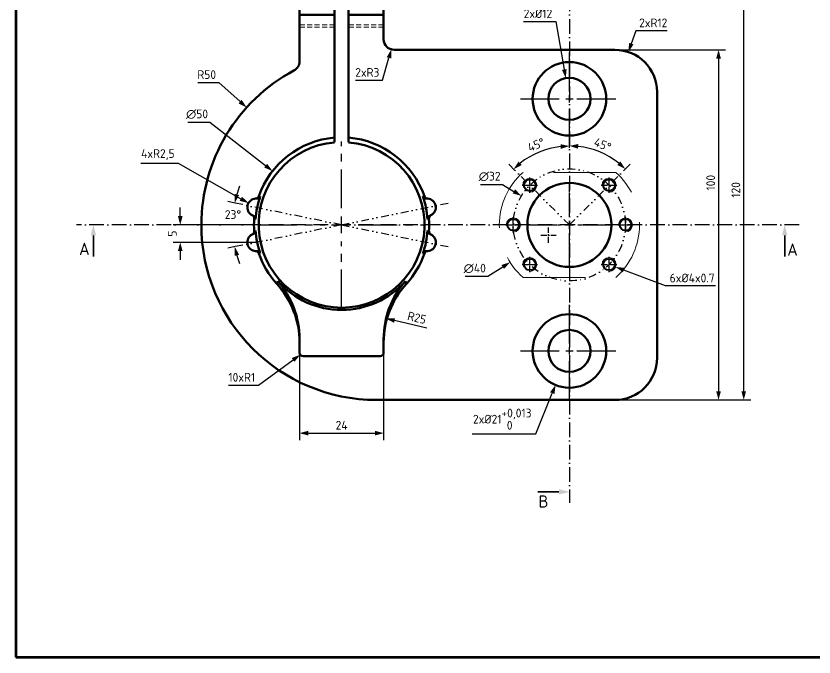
# Model space of a CAD drawing. Header units: millimetres. Extents: x 55 to 11032, y -227 to 3957.
# Drawn here: x 1510.3 to 1738, y 61.6 to 244.7 of the extents above; entities that cross this region are included whole.
import ezdxf

# ---------------------------------------------------------------- set-up
doc = ezdxf.new("R2010")
doc.units = ezdxf.units.MM
doc.header["$LTSCALE"] = 0.7
doc.header["$PDMODE"] = 35
doc.header["$PDSIZE"] = -4
for name, pattern in [('ACAD_ISO10W100', [18, 12, -3, 0, -3]), ('CENTER', [50.8, 31.75, -6.35, 6.35, -6.35]), ('CENTER2', [1.125, 0.75, -0.125, 0.125, -0.125]), ('DIVIDE', [31.75, 12.7, -6.35, 0, -6.35, 0, -6.35]), ('HIDDEN', [9.525, 6.35, -3.175])]:
    doc.linetypes.add(name, pattern=pattern)
doc.layers.get('0').update_dxf_attribs({"color": 255})
for name, color, linetype, lineweight in [('0.5', 7, 'Continuous', 50), ('AM_5', 10, 'Continuous', 25), ('DIM', 94, 'Continuous', 25), ('KHUNGBV', 5, 'Continuous', 70), ('netdam', 7, 'Continuous', 40), ('screw', 33, 'Continuous', 13), ('TEXT', 7, 'Continuous', 25)]:
    doc.layers.add(name, color=color, linetype=linetype, lineweight=lineweight)
doc.styles.add('TCVN-7284', font='tcvn+7284-2003r.ttf')
doc.dimstyles.new('TCVN_ISO-25_RadiusDia', dxfattribs={"dimtxt": 2.5, "dimasz": 2.5, "dimexe": 2, "dimexo": 0, "dimgap": 1, "dimtad": 1, "dimtoh": 1, "dimtxsty": 'TCVN-7284', "dimblk": 'Arrow', "dimcen": 0, "dimclrd": 256, "dimclre": 256, "dimclrt": 256, "dimadec": 0, "dimazin": 0, "dimtfac": 1, "dimtofl": 0, "dimtmove": 1, "dimatfit": 0, "dimldrblk": 'Arrow', "dimfxl": 1, "dimlwd": -1, "dimlwe": -1, "dimarcsym": 0})

# ---------------------------------------------------------------- blocks, each defined once
blk = doc.blocks.new('Arrow')
at = {"layer": 'DIM'}
blk.add_solid([(-1, 0.268), (-1, -0.268), (0, 0)], dxfattribs=at)
blk = doc.blocks.new('*D530')
at = {"layer": 'Defpoints', "color": 0, "ltscale": 0.2, "transparency": 16777216}
for p in [(1681.2, 235.05), (1681.2, 135.05), (1710.75, 135.05)]:
    blk.add_point(p, dxfattribs=at)
at = {"layer": 'DIM', "ltscale": 0.2, "transparency": 16777216}
for p, q in [((1681.2, 235.05), (1712.75, 235.05)), ((1710.75, 232.55), (1710.75, 137.55)), ((1681.2, 135.05), (1712.75, 135.05))]:
    blk.add_line(p, q, dxfattribs=at)
at = {"layer": 'DIM', "ltscale": 0.2, "transparency": 16777216, "xscale": 2.5, "yscale": 2.5, "zscale": 2.5}
for p, rotation in [((1710.75, 235.05), 90), ((1710.75, 135.05), 270)]:
    blk.add_blockref('Arrow', p, dxfattribs=dict(at, rotation=rotation))
at = {"layer": 'DIM', "ltscale": 0.2, "transparency": 16777216, "insert": (1708.5, 197.1), "char_height": 2.5, "attachment_point": 5, "rotation": 90, "style": 'TCVN-7284'}
blk.add_mtext('100', dxfattribs=at)
blk = doc.blocks.new('*D531')
at = {"layer": 'Defpoints', "color": 0, "ltscale": 0.2, "transparency": 16777216}
for p in [(1615.2, 255.05), (1717.94, 255.05), (1681.2, 135.05)]:
    blk.add_point(p, dxfattribs=at)
at = {"layer": 'DIM', "ltscale": 0.2, "transparency": 16777216}
for p, q in [((1615.2, 255.05), (1719.94, 255.05)), ((1717.94, 137.55), (1717.94, 252.55)), ((1681.2, 135.05), (1719.94, 135.05))]:
    blk.add_line(p, q, dxfattribs=at)
at = {"layer": 'DIM', "ltscale": 0.2, "transparency": 16777216, "xscale": 2.5, "yscale": 2.5, "zscale": 2.5}
for p, rotation in [((1717.94, 255.05), 90), ((1717.94, 135.05), 270)]:
    blk.add_blockref('Arrow', p, dxfattribs=dict(at, rotation=rotation))
at = {"layer": 'DIM', "ltscale": 0.2, "transparency": 16777216, "insert": (1715.69, 195.05), "char_height": 2.5, "attachment_point": 5, "rotation": 90, "style": 'TCVN-7284'}
blk.add_mtext('120', dxfattribs=at)
blk = doc.blocks.new('*D547')
at = {"layer": 'Defpoints', "color": 0, "ltscale": 0.2, "transparency": 16777216}
for p in [(1591.2, 148.55), (1615.2, 148.55), (1615.2, 125.57)]:
    blk.add_point(p, dxfattribs=at)
at = {"layer": 'DIM', "ltscale": 0.2, "transparency": 16777216}
for p, q in [((1591.2, 148.55), (1591.2, 123.57)), ((1615.2, 148.55), (1615.2, 123.57)), ((1593.7, 125.57), (1612.7, 125.57))]:
    blk.add_line(p, q, dxfattribs=at)
at = {"layer": 'DIM', "ltscale": 0.2, "transparency": 16777216, "xscale": 2.5, "yscale": 2.5, "zscale": 2.5, "rotation": 180}
blk.add_blockref('Arrow', (1591.2, 125.57), dxfattribs=at)
at = {"layer": 'DIM', "ltscale": 0.2, "transparency": 16777216, "xscale": 2.5, "yscale": 2.5, "zscale": 2.5}
blk.add_blockref('Arrow', (1615.2, 125.57), dxfattribs=at)
at = {"layer": 'DIM', "ltscale": 0.2, "transparency": 16777216, "insert": (1603.2, 127.82), "char_height": 2.5, "attachment_point": 5, "style": 'TCVN-7284'}
blk.add_mtext('24', dxfattribs=at)
blk = doc.blocks.new('*U785')
at = {"color": 0, "linetype": 'CENTER', "ltscale": 0.5, "transparency": 16777216}
for p, q in [((0, 2.1), (0, 14)), ((-14, 0), (-2.1, 0)), ((2.1, 0), (14, 0)), ((0, -14), (0, -2.1))]:
    blk.add_line(p, q, dxfattribs=at)
at = {"color": 0, "linetype": 'Continuous', "ltscale": 0.5, "transparency": 16777216}
for p, q in [((-1.05, 0), (1.05, 0)), ((0, -1.05), (0, 1.05))]:
    blk.add_line(p, q, dxfattribs=at)
blk = doc.blocks.new('*U786')
at = {"color": 0, "linetype": 'CENTER', "ltscale": 0.5, "transparency": 16777216}
for p, q in [((0, 4.73), (0, 23.86)), ((-23.86, 0), (-4.73, 0)), ((4.73, 0), (23.86, 0)), ((0, -23.86), (0, -4.73))]:
    blk.add_line(p, q, dxfattribs=at)
at = {"color": 0, "linetype": 'Continuous', "ltscale": 0.5, "transparency": 16777216}
for p, q in [((0, -2.37), (0, 2.37)), ((-2.37, 0), (2.37, 0))]:
    blk.add_line(p, q, dxfattribs=at)
blk = doc.blocks.new('*U787')
at = {"color": 0, "linetype": 'CENTER', "ltscale": 0.5, "transparency": 16777216}
for p, q in [((-2.2, 0), (-0.4, 0)), ((0, 0.4), (0, 2.2)), ((0.4, 0), (2.2, 0)), ((0, -2.2), (0, -0.4))]:
    blk.add_line(p, q, dxfattribs=at)
at = {"color": 0, "linetype": 'Continuous', "ltscale": 0.5, "transparency": 16777216}
for p, q in [((-0.2, 0), (0.2, 0)), ((0, -0.2), (0, 0.2))]:
    blk.add_line(p, q, dxfattribs=at)
blk = doc.blocks.new('*U788')
at = {"color": 0, "linetype": 'CENTER', "ltscale": 0.5, "transparency": 16777216}
for p, q in [((-2.2, 0), (-0.4, 0)), ((0, 0.4), (0, 2.2)), ((0.4, 0), (2.2, 0)), ((0, -2.2), (0, -0.4))]:
    blk.add_line(p, q, dxfattribs=at)
at = {"color": 0, "linetype": 'Continuous', "ltscale": 0.5, "transparency": 16777216}
for p, q in [((-0.2, 0), (0.2, 0)), ((0, -0.2), (0, 0.2))]:
    blk.add_line(p, q, dxfattribs=at)
blk = doc.blocks.new('*U789')
at = {"color": 0, "linetype": 'CENTER', "ltscale": 0.5, "transparency": 16777216}
for p, q in [((-2.2, 0), (-0.4, 0)), ((0, 0.4), (0, 2.2)), ((0.4, 0), (2.2, 0)), ((0, -2.2), (0, -0.4))]:
    blk.add_line(p, q, dxfattribs=at)
at = {"color": 0, "linetype": 'Continuous', "ltscale": 0.5, "transparency": 16777216}
for p, q in [((-0.2, 0), (0.2, 0)), ((0, -0.2), (0, 0.2))]:
    blk.add_line(p, q, dxfattribs=at)
blk = doc.blocks.new('*U780')
at = {"color": 0, "linetype": 'CENTER', "ltscale": 0.5, "transparency": 16777216}
for p, q in [((-2.2, 0), (-0.4, 0)), ((0, 0.4), (0, 2.2)), ((0.4, 0), (2.2, 0)), ((0, -2.2), (0, -0.4))]:
    blk.add_line(p, q, dxfattribs=at)
at = {"color": 0, "linetype": 'Continuous', "ltscale": 0.5, "transparency": 16777216}
for p, q in [((-0.2, 0), (0.2, 0)), ((0, -0.2), (0, 0.2))]:
    blk.add_line(p, q, dxfattribs=at)
blk = doc.blocks.new('*U781')
at = {"color": 0, "linetype": 'CENTER2', "ltscale": 0.25, "transparency": 16777216}
for p, q in [((0, 2.4), (0, 12.2)), ((-12.2, 0), (-2.4, 0)), ((2.4, 0), (12.2, 0)), ((0, -12.2), (0, -2.4))]:
    blk.add_line(p, q, dxfattribs=at)
at = {"color": 0, "linetype": 'Continuous', "ltscale": 0.25, "transparency": 16777216}
for p, q in [((-1.2, 0), (1.2, 0)), ((0, -1.2), (0, 1.2))]:
    blk.add_line(p, q, dxfattribs=at)
blk = doc.blocks.new('*U782')
at = {"color": 0, "linetype": 'CENTER', "ltscale": 0.5, "transparency": 16777216}
for p, q in [((-2.2, 0), (-0.4, 0)), ((0, 0.4), (0, 2.2)), ((0.4, 0), (2.2, 0)), ((0, -2.2), (0, -0.4))]:
    blk.add_line(p, q, dxfattribs=at)
at = {"color": 0, "linetype": 'Continuous', "ltscale": 0.5, "transparency": 16777216}
for p, q in [((-0.2, 0), (0.2, 0)), ((0, -0.2), (0, 0.2))]:
    blk.add_line(p, q, dxfattribs=at)
blk = doc.blocks.new('*U783')
at = {"color": 0, "linetype": 'CENTER', "ltscale": 0.5, "transparency": 16777216}
for p, q in [((-2.2, 0), (-0.4, 0)), ((0, 0.4), (0, 2.2)), ((0.4, 0), (2.2, 0)), ((0, -2.2), (0, -0.4))]:
    blk.add_line(p, q, dxfattribs=at)
at = {"color": 0, "linetype": 'Continuous', "ltscale": 0.5, "transparency": 16777216}
for p, q in [((-0.2, 0), (0.2, 0)), ((0, -0.2), (0, 0.2))]:
    blk.add_line(p, q, dxfattribs=at)
blk = doc.blocks.new('*U784')
at = {"color": 0, "linetype": 'CENTER', "ltscale": 0.5, "transparency": 16777216}
for p, q in [((0, 2.1), (0, 14)), ((-14, 0), (-2.1, 0)), ((2.1, 0), (14, 0)), ((0, -14), (0, -2.1))]:
    blk.add_line(p, q, dxfattribs=at)
at = {"color": 0, "linetype": 'Continuous', "ltscale": 0.5, "transparency": 16777216}
for p, q in [((-1.05, 0), (1.05, 0)), ((0, -1.05), (0, 1.05))]:
    blk.add_line(p, q, dxfattribs=at)
blk = doc.blocks.new('screw_m4_l')
at = {"layer": 'netdam', "color": 33}
blk.add_circle((0, 0), 1.65, dxfattribs=at)
at = {"layer": 'screw', "color": 1, "linetype": 'CENTER', "ltscale": 0.08}
for p, q in [((-2.2, 0), (2.2, 0)), ((0, -2.2), (0, 2.2))]:
    blk.add_line(p, q, dxfattribs=at)
at = {"layer": 'screw', "color": 92}
blk.add_arc((0, 0), 2, 270, 180, dxfattribs=at)
blk = doc.blocks.new('KHOI_KEP5')
at = {"color": 2, "linetype": 'ACAD_ISO10W100', "ltscale": 0.5}
for p, q in [((885.67, -292.5), (885.67, -456.3)), ((951.27, -376.9), (745.07, -376.9))]:
    blk.add_line(p, q, dxfattribs=at)
at = {"color": 4, "linetype": 'Continuous', "lineweight": 35}
for p, q in [((876.67, -297.05), (882.67, -297.05)), ((749.84, -385.9), (749.84, -379.9)), ((947.1, -385.9), (947.1, -379.9)), ((876.67, -453.15), (882.67, -453.15))]:
    blk.add_line(p, q, dxfattribs=at)
at = {"linetype": 'Continuous'}
for p, q in [((818.67, -316.9), (808.67, -316.9)), ((832.67, -316.9), (822.67, -316.9))]:
    blk.add_line(p, q, dxfattribs=at)
at = {"color": 8, "linetype": 'HIDDEN', "lineweight": 18, "ltscale": 4}
for p, q in [((898.9, -361.9), (872.44, -361.9)), ((872.44, -391.9), (898.9, -391.9))]:
    blk.add_line(p, q, dxfattribs=at)
at = {"color": 1, "linetype": 'CENTER', "ltscale": 0.08}
for p, q in [((879.68, -382.06), (879.68, -377.66)), ((877.48, -379.86), (881.88, -379.86))]:
    blk.add_line(p, q, dxfattribs=at)
at = {"color": 8, "linetype": 'HIDDEN', "lineweight": 18, "ltscale": 4}
for start, end in [(131.4096, 228.5904), (311.4096, 48.5904)]:
    blk.add_arc((885.67, -376.9), 20, start, end, dxfattribs=at)
at = {"color": 4, "linetype": 'Continuous', "lineweight": 35}
for points in [[(885.67, -297.05), (882.67, -297.8), (882.67, -296.3)], [(749.84, -376.9), (750.59, -379.9), (749.09, -379.9)], [(947.1, -376.9), (947.85, -379.9), (946.35, -379.9)], [(885.67, -453.15), (882.67, -453.9), (882.67, -452.4)]]:
    blk.add_solid(points, dxfattribs=at)
at = {"layer": '0.5'}
for p, q in [((808.67, -316.9), (808.67, -306.9)), ((808.67, -306.9), (818.67, -306.9)), ((818.67, -306.9), (818.67, -316.9)), ((822.67, -316.9), (822.67, -306.9)), ((822.67, -306.9), (832.67, -306.9)), ((832.67, -306.9), (832.67, -316.9)), ((808.67, -316.9), (808.67, -330.16)), ((808.67, -316.9), (818.67, -316.9)), ((818.67, -316.9), (818.67, -351.98)), ((822.67, -351.98), (822.67, -316.9)), ((822.67, -316.9), (832.67, -316.9)), ((832.67, -323.9), (832.67, -316.9)), ((835.67, -326.9), (898.67, -326.9)), ((910.67, -338.9), (910.67, -414.9)), ((818.67, -351.98), (818.67, -353.32)), ((822.67, -353.32), (822.67, -351.98)), ((802.24, -393.79), (802.44, -392.94)), ((838.9, -392.94), (839.08, -393.81)), ((808.67, -409.46), (808.67, -413.4)), ((808.67, -409.46), (808.67, -413.4)), ((832.67, -413.4), (832.67, -409.46)), ((809.67, -414.4), (831.67, -414.4)), ((898.67, -426.9), (830.67, -426.9))]:
    blk.add_line(p, q, dxfattribs=at)
for centre, radius in [((885.67, -340.9), 10.5), ((885.67, -340.9), 6), ((885.67, -376.9), 12), ((885.67, -412.9), 10.5), ((885.67, -412.9), 6)]:
    blk.add_circle(centre, radius, dxfattribs=at)
for centre, radius, start, end in [((835.67, -323.9), 3, 180, 270), ((898.67, -338.9), 12, 0, 90), ((805.67, -330.16), 3, 298.1446, 0), ((830.67, -376.9), 50, 118.1446, 180), ((820.67, -376.9), 25, 94.5886, 160.9288), ((820.67, -376.9), 25, 19.0712, 85.4114), ((820.67, -376.9), 23.66, 94.8493, 85.1507), ((820.67, -376.9), 24.58, 160.6144, 176.2114), ((820.67, -376.9), 24.58, 3.7886, 19.3856), ((796.28, -371.9), 2.5, 93.0793, 243.7465), ((845.06, -371.9), 2.5, 296.2535, 86.9207), ((820.67, -376.9), 25, 175.8971, 184.1029), ((820.67, -376.9), 25, 355.8971, 4.1029), ((830.67, -376.9), 50, 180, 270), ((796.28, -381.9), 2.5, 116.2535, 266.9207), ((820.67, -376.9), 24.58, 183.7886, 199.3856), ((820.67, -376.9), 24.58, 340.6144, 356.2114), ((845.06, -381.9), 2.5, 273.0793, 63.7465), ((820.67, -376.9), 25, 199.0712, 222.2686), ((820.67, -376.9), 25, 317.7314, 340.9288), ((820.67, -376.9), 25, 317.7314, 340.9288), ((783.67, -410.53), 25, 0, 42.2686), ((820.67, -376.9), 24.29, 221.3492, 318.6508), ((783.67, -409.46), 25, 0, 41.3492), ((857.67, -409.46), 25, 138.6508, 180), ((857.67, -410.53), 25, 137.7314, 180), ((809.67, -413.4), 1, 180, 270), ((831.67, -413.4), 1, 270, 0), ((898.67, -414.9), 12, 270, 0)]:
    blk.add_arc(centre, radius, start, end, dxfattribs=at)
for points, knots in [([(796.15, -369.4), (796.35, -369.39), (796.54, -369.32), (796.86, -369.08), (796.98, -368.91), (797.04, -368.73)], [0, 0, 0, 0, 0.5, 0.5, 1, 1, 1, 1]), ([(797.48, -368.74), (797.41, -368.94), (797.27, -369.12), (796.9, -369.36), (796.69, -369.42), (796.47, -369.4)], [0, 0, 0, 0, 0.5, 0.5, 1, 1, 1, 1]), ([(797.04, -368.73), (797.12, -368.72), (797.19, -368.72), (797.26, -368.72), (797.34, -368.73), (797.41, -368.73), (797.48, -368.74)], [0, 0, 0, 0, 0.00499997, 0.00499997, 0.00499997, 0.01000971, 0.01000971, 0.01000971, 0.01000971]), ([(843.86, -368.74), (843.93, -368.73), (844, -368.73), (844.08, -368.72), (844.15, -368.72), (844.22, -368.72), (844.3, -368.73)], [0, 0, 0, 0, 0.00500056, 0.00500056, 0.00500056, 0.01000971, 0.01000971, 0.01000971, 0.01000971]), ([(844.87, -369.4), (844.66, -369.42), (844.44, -369.36), (844.07, -369.12), (843.93, -368.94), (843.86, -368.74)], [0, 0, 0, 0, 0.5, 0.5, 1, 1, 1, 1]), ([(844.3, -368.73), (844.36, -368.91), (844.48, -369.08), (844.8, -369.32), (844.99, -369.39), (845.19, -369.4)], [0, 0, 0, 0, 0.5, 0.5, 1, 1, 1, 1]), ([(796.47, -369.4), (796.41, -369.4), (796.36, -369.4), (796.31, -369.4), (796.26, -369.39), (796.2, -369.4), (796.15, -369.4)], [0, 0, 0, 0, 0.00496553, 0.00496553, 0.00496553, 0.010005, 0.010005, 0.010005, 0.010005]), ([(845.19, -369.4), (845.14, -369.4), (845.08, -369.39), (845.03, -369.4), (844.98, -369.4), (844.93, -369.4), (844.87, -369.4)], [0, 0, 0, 0, 0.00504865, 0.00504865, 0.00504865, 0.010005, 0.010005, 0.010005, 0.010005]), ([(795.73, -375.11), (795.75, -374.91), (795.7, -374.71), (795.51, -374.37), (795.36, -374.23), (795.18, -374.14)], [0, 0, 0, 0, 0.5, 0.5, 1, 1, 1, 1]), ([(795.18, -374.14), (795.23, -374.16), (795.28, -374.18), (795.33, -374.2), (795.37, -374.22), (795.42, -374.24), (795.47, -374.26)], [0, 0, 0, 0, 0.00504865, 0.00504865, 0.00504865, 0.010005, 0.010005, 0.010005, 0.010005]), ([(795.47, -374.26), (795.68, -374.33), (795.86, -374.47), (796.1, -374.83), (796.16, -375.05), (796.14, -375.27)], [0, 0, 0, 0, 0.5, 0.5, 1, 1, 1, 1]), ([(796.14, -375.27), (796.07, -375.25), (796.01, -375.22), (795.94, -375.2), (795.87, -375.17), (795.8, -375.14), (795.73, -375.11)], [0, 0, 0, 0, 0.00500056, 0.00500056, 0.00500056, 0.01000971, 0.01000971, 0.01000971, 0.01000971]), ([(845.2, -375.27), (845.18, -375.05), (845.24, -374.83), (845.48, -374.47), (845.66, -374.33), (845.87, -374.26)], [0, 0, 0, 0, 0.5, 0.5, 1, 1, 1, 1]), ([(845.61, -375.11), (845.54, -375.14), (845.47, -375.17), (845.4, -375.2), (845.33, -375.22), (845.27, -375.25), (845.2, -375.27)], [0, 0, 0, 0, 0.00499997, 0.00499997, 0.00499997, 0.01000971, 0.01000971, 0.01000971, 0.01000971]), ([(846.16, -374.14), (845.98, -374.23), (845.84, -374.37), (845.64, -374.71), (845.59, -374.91), (845.61, -375.11)], [0, 0, 0, 0, 0.5, 0.5, 1, 1, 1, 1]), ([(845.87, -374.26), (845.92, -374.24), (845.97, -374.22), (846.02, -374.2), (846.06, -374.18), (846.11, -374.16), (846.16, -374.14)], [0, 0, 0, 0, 0.00496553, 0.00496553, 0.00496553, 0.010005, 0.010005, 0.010005, 0.010005]), ([(795.18, -379.65), (795.36, -379.56), (795.51, -379.42), (795.7, -379.08), (795.75, -378.88), (795.73, -378.68)], [0, 0, 0, 0, 0.5, 0.5, 1, 1, 1, 1]), ([(795.47, -379.53), (795.42, -379.55), (795.37, -379.57), (795.33, -379.59), (795.28, -379.61), (795.23, -379.63), (795.18, -379.65)], [0, 0, 0, 0, 0.00496553, 0.00496553, 0.00496553, 0.010005, 0.010005, 0.010005, 0.010005]), ([(796.14, -378.52), (796.16, -378.74), (796.1, -378.96), (795.86, -379.32), (795.68, -379.46), (795.47, -379.53)], [0, 0, 0, 0, 0.5, 0.5, 1, 1, 1, 1]), ([(795.73, -378.68), (795.8, -378.65), (795.87, -378.62), (795.94, -378.59), (796.01, -378.57), (796.07, -378.54), (796.14, -378.52)], [0, 0, 0, 0, 0.00499997, 0.00499997, 0.00499997, 0.01000971, 0.01000971, 0.01000971, 0.01000971]), ([(845.87, -379.53), (845.66, -379.46), (845.48, -379.32), (845.24, -378.96), (845.18, -378.74), (845.2, -378.52)], [0, 0, 0, 0, 0.5, 0.5, 1, 1, 1, 1]), ([(845.2, -378.52), (845.27, -378.54), (845.33, -378.57), (845.4, -378.59), (845.47, -378.62), (845.54, -378.65), (845.61, -378.68)], [0, 0, 0, 0, 0.00500056, 0.00500056, 0.00500056, 0.01000971, 0.01000971, 0.01000971, 0.01000971]), ([(845.61, -378.68), (845.59, -378.88), (845.64, -379.08), (845.83, -379.42), (845.98, -379.56), (846.16, -379.65)], [0, 0, 0, 0, 0.5, 0.5, 1, 1, 1, 1]), ([(846.16, -379.65), (846.11, -379.63), (846.06, -379.61), (846.02, -379.59), (845.97, -379.57), (845.92, -379.55), (845.87, -379.53)], [0, 0, 0, 0, 0.00504865, 0.00504865, 0.00504865, 0.010005, 0.010005, 0.010005, 0.010005]), ([(797.04, -385.06), (796.98, -384.88), (796.86, -384.71), (796.54, -384.47), (796.35, -384.4), (796.15, -384.39)], [0, 0, 0, 0, 0.5, 0.5, 1, 1, 1, 1]), ([(796.15, -384.39), (796.2, -384.39), (796.26, -384.4), (796.31, -384.4), (796.36, -384.39), (796.41, -384.39), (796.47, -384.39)], [0, 0, 0, 0, 0.00504865, 0.00504865, 0.00504865, 0.010005, 0.010005, 0.010005, 0.010005]), ([(796.47, -384.39), (796.69, -384.37), (796.9, -384.43), (797.27, -384.67), (797.41, -384.85), (797.48, -385.05)], [0, 0, 0, 0, 0.5, 0.5, 1, 1, 1, 1]), ([(843.86, -385.05), (843.93, -384.85), (844.07, -384.67), (844.44, -384.43), (844.66, -384.37), (844.87, -384.39)], [0, 0, 0, 0, 0.5, 0.5, 1, 1, 1, 1]), ([(845.19, -384.39), (844.99, -384.4), (844.8, -384.47), (844.49, -384.71), (844.36, -384.88), (844.3, -385.06)], [0, 0, 0, 0, 0.5, 0.5, 1, 1, 1, 1]), ([(844.87, -384.39), (844.93, -384.39), (844.98, -384.39), (845.03, -384.4), (845.08, -384.4), (845.14, -384.39), (845.19, -384.39)], [0, 0, 0, 0, 0.00496553, 0.00496553, 0.00496553, 0.010005, 0.010005, 0.010005, 0.010005]), ([(797.48, -385.05), (797.41, -385.06), (797.34, -385.06), (797.27, -385.07), (797.19, -385.07), (797.12, -385.07), (797.04, -385.06)], [0, 0, 0, 0, 0.00500056, 0.00500056, 0.00500056, 0.01000971, 0.01000971, 0.01000971, 0.01000971]), ([(844.3, -385.06), (844.22, -385.07), (844.15, -385.07), (844.08, -385.07), (844, -385.06), (843.93, -385.06), (843.86, -385.05)], [0, 0, 0, 0, 0.00499997, 0.00499997, 0.00499997, 0.01000971, 0.01000971, 0.01000971, 0.01000971])]:
    blk.add_open_spline(points, degree=3, knots=knots, dxfattribs=at)
at = {"layer": 'AM_5', "color": 2, "linetype": 'DIVIDE', "ltscale": 0.25}
for p, q in [((885.67, -376.9), (870.11, -361.34)), ((885.67, -376.9), (901.23, -361.34)), ((820.67, -376.9), (790.3, -370.67)), ((820.67, -376.9), (851.04, -370.67)), ((820.67, -376.9), (790.3, -383.12)), ((820.67, -376.9), (851.04, -383.12))]:
    blk.add_line(p, q, dxfattribs=at)
blk.add_circle((885.67, -376.9), 16, dxfattribs=at)
at = {"layer": 'screw', "color": 92, "linetype": 'HIDDEN', "ltscale": 0.32}
for p, q in [((818.67, -313.4), (808.67, -313.4)), ((832.67, -313.4), (822.67, -313.4)), ((818.67, -320.4), (808.67, -320.4)), ((832.67, -320.4), (822.67, -320.4))]:
    blk.add_line(p, q, dxfattribs=at)
at = {"layer": 'screw', "color": 8, "linetype": 'HIDDEN', "ltscale": 0.32}
for p, q in [((818.67, -314), (808.67, -314)), ((832.67, -314), (822.67, -314)), ((818.67, -319.8), (808.67, -319.8)), ((832.67, -319.8), (822.67, -319.8))]:
    blk.add_line(p, q, dxfattribs=at)
at = {"color": 1, "linetype": 'CENTER', "ltscale": 0.5}
for name, p in [('*U785', (885.67, -340.9)), ('*U786', (820.67, -376.9)), ('*U787', (874.36, -365.58)), ('*U788', (896.98, -365.58)), ('*U783', (869.67, -376.9)), ('*U789', (901.67, -376.9)), ('*U782', (874.36, -388.21)), ('*U780', (896.98, -388.21)), ('*U784', (885.67, -412.9))]:
    blk.add_blockref(name, p, dxfattribs=at)
at = {"color": 1, "linetype": 'CENTER2', "ltscale": 0.25}
blk.add_blockref('*U781', (885.67, -376.9), dxfattribs=at)
at = {"layer": 'screw', "color": 0}
for p in [(874.36, -365.58), (896.98, -365.58), (869.67, -376.9), (901.67, -376.9), (874.36, -388.21), (896.98, -388.21)]:
    blk.add_blockref('screw_m4_l', p, dxfattribs=at)
at = {"layer": 'TEXT', "char_height": 3.5, "attachment_point": 1, "style": 'TCVN-7284'}
for s, insert in [('\\pxqc;B', (873.51, -292.42)), ('\\pxqc;A', (742.38, -382)), ('\\pxqc;A', (944.43, -382.21)), ('\\pxqc;B', (873.39, -454.15))]:
    blk.add_mtext_dynamic_manual_height_columns(s, width=9.8035, gutter_width=88.6, heights=[0], dxfattribs=dict(at, insert=insert))
blk = doc.blocks.new('*D562')
at = {"layer": 'Defpoints', "color": 0, "ltscale": 0.7, "transparency": 16777216}
for p in [(1672.14, 158.78), (1664.25, 139.32)]:
    blk.add_point(p, dxfattribs=at)
at = {"layer": 'DIM', "ltscale": 0.7, "transparency": 16777216}
for p, q in [((1658.59, 125.39), (1663.31, 137.01)), ((1640.47, 125.39), (1658.59, 125.39))]:
    blk.add_line(p, q, dxfattribs=at)
at = {"layer": 'DIM', "ltscale": 0.7, "transparency": 16777216, "xscale": 2.5, "yscale": 2.5, "zscale": 2.5, "rotation": 67.91350093842105}
blk.add_blockref('Arrow', (1664.25, 139.32), dxfattribs=at)
at = {"layer": 'DIM', "ltscale": 0.7, "transparency": 16777216, "insert": (1649.03, 129.56), "char_height": 2.5, "attachment_point": 5, "style": 'TCVN-7284', "bg_fill": 3, "box_fill_scale": 1.1, "bg_fill_color": 256, "bg_fill_true_color": 13158600, "bg_fill_transparency": 0}
blk.add_mtext('\\A1;2x%%C21\\S+0,013^  0;', dxfattribs=at)
blk = doc.blocks.new('*D563')
at = {"layer": 'Defpoints', "color": 0, "ltscale": 0.7, "transparency": 16777216}
for p in [(1667.17, 226.96), (1669.23, 215.14)]:
    blk.add_point(p, dxfattribs=at)
at = {"layer": 'DIM', "ltscale": 0.7, "transparency": 16777216}
for p, q in [((1655.1, 243.14), (1664.35, 243.14)), ((1664.35, 243.14), (1666.74, 229.43))]:
    blk.add_line(p, q, dxfattribs=at)
at = {"layer": 'DIM', "ltscale": 0.7, "transparency": 16777216, "xscale": 2.5, "yscale": 2.5, "zscale": 2.5, "rotation": 279.8767729553447}
blk.add_blockref('Arrow', (1667.17, 226.96), dxfattribs=at)
at = {"layer": 'DIM', "ltscale": 0.7, "transparency": 16777216, "insert": (1659.23, 245.39), "char_height": 2.5, "attachment_point": 5, "style": 'TCVN-7284'}
blk.add_mtext('2x%%C12', dxfattribs=at)
blk = doc.blocks.new('*D564')
at = {"layer": 'Defpoints', "color": 0, "ltscale": 0.7, "transparency": 16777216}
for p in [(1677.64, 174.45), (1681.38, 173.03)]:
    blk.add_point(p, dxfattribs=at)
at = {"layer": 'DIM', "ltscale": 0.7, "transparency": 16777216}
for p, q in [((1695.6, 167.63), (1683.72, 172.14)), ((1709.85, 167.63), (1695.6, 167.63))]:
    blk.add_line(p, q, dxfattribs=at)
at = {"layer": 'DIM', "ltscale": 0.7, "transparency": 16777216, "xscale": 2.5, "yscale": 2.5, "zscale": 2.5, "rotation": 159.1957416391373}
blk.add_blockref('Arrow', (1681.38, 173.03), dxfattribs=at)
at = {"layer": 'DIM', "ltscale": 0.7, "transparency": 16777216, "insert": (1703.22, 169.88), "char_height": 2.5, "attachment_point": 5, "style": 'TCVN-7284'}
blk.add_mtext('6x%%C4x0.7', dxfattribs=at)
blk = doc.blocks.new('*D565')
at = {"layer": 'Defpoints', "color": 0, "ltscale": 0.2, "transparency": 16777216}
for p in [(1685.11, 195.73), (1651.29, 174.37)]:
    blk.add_point(p, dxfattribs=at)
at = {"layer": 'DIM', "ltscale": 0.2, "transparency": 16777216}
for p, q in [((1644.95, 170.37), (1649.17, 173.04)), ((1638.45, 170.37), (1644.95, 170.37))]:
    blk.add_line(p, q, dxfattribs=at)
at = {"layer": 'DIM', "ltscale": 0.2, "transparency": 16777216, "xscale": 2.5, "yscale": 2.5, "zscale": 2.5, "rotation": 32.27757357933741}
blk.add_blockref('Arrow', (1651.29, 174.37), dxfattribs=at)
at = {"layer": 'DIM', "ltscale": 0.2, "transparency": 16777216, "insert": (1641.2, 172.62), "char_height": 2.5, "attachment_point": 5, "style": 'TCVN-7284'}
blk.add_mtext('∅40', dxfattribs=at)
blk = doc.blocks.new('*D566')
at = {"layer": 'Defpoints', "color": 0, "ltscale": 0.2, "transparency": 16777216}
for p in [(1654.5, 193.33), (1681.89, 176.78)]:
    blk.add_point(p, dxfattribs=at)
at = {"layer": 'DIM', "ltscale": 0.2, "transparency": 16777216}
for p, q in [((1642.82, 196.62), (1649.07, 196.62)), ((1649.07, 196.62), (1652.36, 194.62))]:
    blk.add_line(p, q, dxfattribs=at)
at = {"layer": 'DIM', "ltscale": 0.2, "transparency": 16777216, "xscale": 2.5, "yscale": 2.5, "zscale": 2.5, "rotation": 328.8495611616357}
blk.add_blockref('Arrow', (1654.5, 193.33), dxfattribs=at)
at = {"layer": 'DIM', "ltscale": 0.2, "transparency": 16777216, "insert": (1645.44, 198.87), "char_height": 2.5, "attachment_point": 5, "style": 'TCVN-7284'}
blk.add_mtext('∅32', dxfattribs=at)
blk = doc.blocks.new('*D567')
at = {"layer": 'Defpoints', "color": 0, "ltscale": 0.2, "transparency": 16777216}
for p in [(1583.49, 200.43), (1622.91, 169.67)]:
    blk.add_point(p, dxfattribs=at)
at = {"layer": 'DIM', "ltscale": 0.2, "transparency": 16777216}
for p, q in [((1559.33, 214.41), (1565.58, 214.41)), ((1565.58, 214.41), (1581.52, 201.97))]:
    blk.add_line(p, q, dxfattribs=at)
at = {"layer": 'DIM', "ltscale": 0.2, "transparency": 16777216, "xscale": 2.5, "yscale": 2.5, "zscale": 2.5, "rotation": 322.0305920525813}
blk.add_blockref('Arrow', (1583.49, 200.43), dxfattribs=at)
at = {"layer": 'DIM', "ltscale": 0.2, "transparency": 16777216, "insert": (1561.96, 216.66), "char_height": 2.5, "attachment_point": 5, "style": 'TCVN-7284'}
blk.add_mtext('∅50', dxfattribs=at)
blk = doc.blocks.new('*D569')
at = {"layer": 'Defpoints', "color": 0, "ltscale": 0.7, "transparency": 16777216}
for p in [(1685.05, 234.42), (1681.2, 223.05)]:
    blk.add_point(p, dxfattribs=at)
at = {"layer": 'DIM', "ltscale": 0.7, "transparency": 16777216}
for p, q in [((1687.11, 240.5), (1685.85, 236.79)), ((1696.11, 240.5), (1687.11, 240.5))]:
    blk.add_line(p, q, dxfattribs=at)
at = {"layer": 'DIM', "ltscale": 0.7, "transparency": 16777216, "xscale": 2.5, "yscale": 2.5, "zscale": 2.5, "rotation": 251.2782994291183}
blk.add_blockref('Arrow', (1685.05, 234.42), dxfattribs=at)
at = {"layer": 'DIM', "ltscale": 0.7, "transparency": 16777216, "insert": (1692.11, 242.75), "char_height": 2.5, "attachment_point": 5, "style": 'TCVN-7284'}
blk.add_mtext('2xR12', dxfattribs=at)
blk = doc.blocks.new('*D572')
at = {"layer": 'Defpoints', "color": 0, "ltscale": 0.2, "transparency": 16777216}
for p in [(1615.88, 158.31), (1640.2, 152.49)]:
    blk.add_point(p, dxfattribs=at)
at = {"layer": 'DIM', "linetype": 'ByBlock', "ltscale": 0.2, "transparency": 16777216}
blk.add_line((1627.55, 155.51), (1618.31, 157.72), dxfattribs=at)
at = {"layer": 'DIM', "ltscale": 0.2, "transparency": 16777216, "xscale": 2.5, "yscale": 2.5, "zscale": 2.5, "rotation": 166.5547335183735}
blk.add_blockref('Arrow', (1615.88, 158.31), dxfattribs=at)
at = {"layer": 'DIM', "ltscale": 0.2, "transparency": 16777216, "insert": (1624.67, 158.52), "char_height": 2.5, "attachment_point": 5, "rotation": 346.5547, "style": 'TCVN-7284', "bg_fill": 3, "box_fill_scale": 1.1, "bg_fill_color": 256, "bg_fill_true_color": 13158600, "bg_fill_transparency": 0}
blk.add_mtext('R25', dxfattribs=at)
blk = doc.blocks.new('*D573')
at = {"layer": 'Defpoints', "color": 0, "ltscale": 0.2, "transparency": 16777216}
for p in [(1576.1, 218.58), (1613.2, 185.05)]:
    blk.add_point(p, dxfattribs=at)
at = {"layer": 'DIM', "linetype": 'ByBlock', "ltscale": 0.2, "transparency": 16777216}
for p, q in [((1562.21, 225.72), (1568.21, 225.72)), ((1568.21, 225.72), (1574.25, 220.26))]:
    blk.add_line(p, q, dxfattribs=at)
at = {"layer": 'DIM', "ltscale": 0.2, "transparency": 16777216, "xscale": 2.5, "yscale": 2.5, "zscale": 2.5, "rotation": 317.8905390293594}
blk.add_blockref('Arrow', (1576.1, 218.58), dxfattribs=at)
at = {"layer": 'DIM', "ltscale": 0.2, "transparency": 16777216, "insert": (1564.71, 227.97), "char_height": 2.5, "attachment_point": 5, "style": 'TCVN-7284', "bg_fill": 3, "box_fill_scale": 1.1, "bg_fill_color": 256, "bg_fill_true_color": 13158600, "bg_fill_transparency": 0}
blk.add_mtext('R50', dxfattribs=at)
blk = doc.blocks.new('*D574')
at = {"layer": 'Defpoints', "color": 0, "ltscale": 0.2, "transparency": 16777216}
for p in [(1578.26, 185.05), (1578.81, 180.05)]:
    blk.add_point(p, dxfattribs=at)
at = {"layer": 'DIM', "linetype": 'ByBlock', "ltscale": 0.2, "transparency": 16777216}
for p, q in [((1557.16, 187.55), (1557.16, 190.05)), ((1578.26, 185.05), (1555.16, 185.05)), ((1578.81, 180.05), (1555.16, 180.05)), ((1557.16, 177.55), (1557.16, 175.05))]:
    blk.add_line(p, q, dxfattribs=at)
at = {"layer": 'DIM', "ltscale": 0.2, "transparency": 16777216, "insert": (1554.91, 182.55), "char_height": 2.5, "attachment_point": 5, "rotation": 90, "style": 'TCVN-7284', "bg_fill": 3, "box_fill_scale": 1.1, "bg_fill_color": 256, "bg_fill_true_color": 13158600, "bg_fill_transparency": 0}
blk.add_mtext('5', dxfattribs=at)
at = {"layer": 'Defpoints', "color": 0, "ltscale": 0.2, "transparency": 16777216}
blk.add_point((1557.16, 180.05), dxfattribs=at)
at = {"layer": 'DIM', "ltscale": 0.2, "transparency": 16777216, "xscale": 2.5, "yscale": 2.5, "zscale": 2.5}
for p, rotation in [((1557.16, 185.05), 270), ((1557.16, 180.05), 90)]:
    blk.add_blockref('Arrow', p, dxfattribs=dict(at, rotation=rotation))
blk = doc.blocks.new('*D575')
at = {"layer": 'Defpoints', "color": 0, "ltscale": 0.2, "transparency": 16777216}
for p in [(1576.63, 191.28), (1578.81, 190.05)]:
    blk.add_point(p, dxfattribs=at)
at = {"layer": 'DIM', "linetype": 'ByBlock', "ltscale": 0.2, "transparency": 16777216}
for p, q in [((1545.95, 202.63), (1556.58, 202.63)), ((1556.58, 202.63), (1574.46, 192.51))]:
    blk.add_line(p, q, dxfattribs=at)
at = {"layer": 'DIM', "ltscale": 0.2, "transparency": 16777216, "xscale": 2.5, "yscale": 2.5, "zscale": 2.5, "rotation": 330.5132747031635}
blk.add_blockref('Arrow', (1576.63, 191.28), dxfattribs=at)
at = {"layer": 'DIM', "ltscale": 0.2, "transparency": 16777216, "insert": (1550.77, 205.13), "char_height": 2.5, "attachment_point": 5, "style": 'TCVN-7284', "bg_fill": 3, "box_fill_scale": 1.1, "bg_fill_color": 256, "bg_fill_true_color": 13158600, "bg_fill_transparency": 0}
blk.add_mtext('4xR2,5', dxfattribs=at)
blk = doc.blocks.new('*D576')
at = {"layer": 'Defpoints', "color": 0, "ltscale": 0.7, "transparency": 16777216}
for p in [(1618.2, 238.05), (1617.39, 235.17)]:
    blk.add_point(p, dxfattribs=at)
at = {"layer": 'DIM', "ltscale": 0.7, "transparency": 16777216}
for p, q in [((1614.91, 226.35), (1616.71, 232.76)), ((1607.16, 226.35), (1614.91, 226.35))]:
    blk.add_line(p, q, dxfattribs=at)
at = {"layer": 'DIM', "ltscale": 0.7, "transparency": 16777216, "xscale": 2.5, "yscale": 2.5, "zscale": 2.5, "rotation": 74.30480882898024}
blk.add_blockref('Arrow', (1617.39, 235.17), dxfattribs=at)
at = {"layer": 'DIM', "ltscale": 0.7, "transparency": 16777216, "insert": (1610.53, 228.6), "char_height": 2.5, "attachment_point": 5, "style": 'TCVN-7284'}
blk.add_mtext('2xR3', dxfattribs=at)
blk = doc.blocks.new('*D577')
at = {"layer": 'Defpoints', "color": 0, "ltscale": 0.2, "transparency": 16777216}
for p in [(1592.2, 148.55), (1591.39, 147.96)]:
    blk.add_point(p, dxfattribs=at)
at = {"layer": 'DIM', "linetype": 'ByBlock', "ltscale": 0.2, "transparency": 16777216}
for p, q in [((1579.46, 139.27), (1589.37, 146.49)), ((1570.96, 139.27), (1579.46, 139.27))]:
    blk.add_line(p, q, dxfattribs=at)
at = {"layer": 'DIM', "ltscale": 0.2, "transparency": 16777216, "xscale": 2.5, "yscale": 2.5, "zscale": 2.5, "rotation": 36.08691550082087}
blk.add_blockref('Arrow', (1591.39, 147.96), dxfattribs=at)
at = {"layer": 'DIM', "ltscale": 0.2, "transparency": 16777216, "insert": (1574.71, 141.52), "char_height": 2.5, "attachment_point": 5, "style": 'TCVN-7284', "bg_fill": 3, "box_fill_scale": 1.1, "bg_fill_color": 256, "bg_fill_true_color": 13158600, "bg_fill_transparency": 0}
blk.add_mtext('10xR1', dxfattribs=at)
blk = doc.blocks.new('*D582')
at = {"layer": 'Defpoints', "color": 0, "ltscale": 0.2, "transparency": 16777216}
for p in [(1668.2, 269.45), (1652.64, 200.61), (1668.2, 185.05), (1668.2, 120.65)]:
    blk.add_point(p, dxfattribs=at)
at = {"layer": 'DIM', "linetype": 'ByBlock', "ltscale": 0.2, "transparency": 16777216}
blk.add_line((1652.64, 200.61), (1650.87, 202.38), dxfattribs=at)
blk.add_arc((1668.2, 185.05), 22.51, 96.3671, 128.6329, dxfattribs=at)
at = {"layer": 'DIM', "ltscale": 0.2, "transparency": 16777216, "xscale": 2.5, "yscale": 2.5, "zscale": 2.5}
for p, rotation in [((1668.2, 207.56), 3.183564272432194), ((1652.28, 200.97), 221.8164357275671)]:
    blk.add_blockref('Arrow', p, dxfattribs=dict(at, rotation=rotation))
at = {"layer": 'DIM', "ltscale": 0.2, "transparency": 16777216, "insert": (1658.72, 207.93), "char_height": 2.5, "attachment_point": 5, "rotation": 22.5, "style": 'TCVN-7284', "bg_fill": 3, "box_fill_scale": 1.1, "bg_fill_color": 256, "bg_fill_true_color": 13158600, "bg_fill_transparency": 0}
blk.add_mtext('45°', dxfattribs=at)
at = {"layer": 'Defpoints', "color": 0, "ltscale": 0.2, "transparency": 16777216}
blk.add_point((1662.37, 206.8), dxfattribs=at)
blk = doc.blocks.new('*D583')
at = {"layer": 'Defpoints', "color": 0, "ltscale": 0.2, "transparency": 16777216}
for p in [(1668.2, 269.45), (1683.75, 200.61), (1668.2, 185.05), (1668.2, 120.65)]:
    blk.add_point(p, dxfattribs=at)
at = {"layer": 'DIM', "linetype": 'ByBlock', "ltscale": 0.2, "transparency": 16777216}
blk.add_line((1683.75, 200.61), (1685.56, 202.42), dxfattribs=at)
blk.add_arc((1668.2, 185.05), 22.56, 51.3527, 83.6473, dxfattribs=at)
at = {"layer": 'DIM', "ltscale": 0.2, "transparency": 16777216, "xscale": 2.5, "yscale": 2.5, "zscale": 2.5}
for p, rotation in [((1668.2, 207.61), 176.8236664589999), ((1684.15, 201.01), 318.1763335410006)]:
    blk.add_blockref('Arrow', p, dxfattribs=dict(at, rotation=rotation))
at = {"layer": 'DIM', "ltscale": 0.2, "transparency": 16777216, "insert": (1677.69, 207.97), "char_height": 2.5, "attachment_point": 5, "rotation": 337.5, "style": 'TCVN-7284', "bg_fill": 3, "box_fill_scale": 1.1, "bg_fill_color": 256, "bg_fill_true_color": 13158600, "bg_fill_transparency": 0}
blk.add_mtext('45°', dxfattribs=at)
at = {"layer": 'Defpoints', "color": 0, "ltscale": 0.2, "transparency": 16777216}
blk.add_point((1679.48, 204.59), dxfattribs=at)
blk = doc.blocks.new('KHUNG_A3')
at = {"layer": 'KHUNGBV', "color": 8, "linetype": 'Continuous', "ltscale": 0.66}
for p, q in [((61.71, 341.61), (61.71, 44.61)), ((61.71, 44.61), (481.71, 44.61))]:
    blk.add_line(p, q, dxfattribs=at)
blk = doc.blocks.new('*D695')
at = {"layer": 'Defpoints', "color": 0, "ltscale": 0.2, "transparency": 16777216}
for p in [(1572.83, 191.28), (1603.2, 185.05), (1603.2, 185.05), (1572.14, 182.96), (1572.83, 178.83)]:
    blk.add_point(p, dxfattribs=at)
at = {"layer": 'DIM', "linetype": 'ByBlock', "ltscale": 0.2, "transparency": 16777216}
for p, q in [((1572.83, 191.28), (1570.75, 191.71)), ((1572.83, 178.83), (1570.75, 178.4))]:
    blk.add_line(p, q, dxfattribs=at)
for start, end in [(159.2059, 163.8094), (196.1906, 200.7941)]:
    blk.add_arc((1603.2, 185.05), 31.12, start, end, dxfattribs=at)
at = {"layer": 'DIM', "ltscale": 0.2, "transparency": 16777216, "xscale": 2.5, "yscale": 2.5, "zscale": 2.5}
for p, rotation in [((1572.71, 191.31), 256.111155098564), ((1572.71, 178.8), 103.8888449014361)]:
    blk.add_blockref('Arrow', p, dxfattribs=dict(at, rotation=rotation))
at = {"layer": 'DIM', "ltscale": 0.2, "transparency": 16777216, "insert": (1572.21, 188), "char_height": 2.5, "attachment_point": 5, "style": 'TCVN-7284', "bg_fill": 3, "box_fill_scale": 1.1, "bg_fill_color": 256, "bg_fill_true_color": 13158600, "bg_fill_transparency": 0}
blk.add_mtext('23°', dxfattribs=at)

msp = doc.modelspace()

# ---------------------------------------------------------------- block references
at = {"layer": 'DIM'}
msp.add_blockref('KHOI_KEP5', (782.526, 561.949), dxfattribs=at)

# ---------------------------------------------------------------- dimensions: what is measured, and where the dimension line sits
at = {"layer": 'DIM', "ltscale": 0.2}
for base, p1, p2, picture, middle in [((1717.935, 255.054), (1681.197, 135.054), (1615.197, 255.054), '*D531', (1717.935, 195.054)), ((1710.751, 135.054), (1681.197, 235.054), (1681.197, 135.054), '*D530', (1710.751, 197.095))]:
    dim = msp.add_linear_dim(base=base, p1=p1, p2=p2, angle=90, dimstyle='TCVN_ISO-25_RadiusDia', dxfattribs=at)
    dim.commit()
    dim.dimension.update_dxf_attribs({"geometry": picture, "text_midpoint": middle, "dimtype": 160})
at = {"layer": 'DIM', "ltscale": 0.7}
for p1, p2, override, picture, middle in [((1669.226, 215.143), (1667.167, 226.965), {"dimpost": '2x%%C<>'}, '*D563', (1664.35, 243.144)), ((1677.641, 174.45), (1681.38, 173.03), {"dimpost": '6x%%C<>x0.7'}, '*D564', (1695.596, 167.628))]:
    dim = msp.add_diameter_dim_2p(p1=p1, p2=p2, dimstyle='TCVN_ISO-25_RadiusDia', override=override, dxfattribs=at)
    dim.commit()
    dim.dimension.update_dxf_attribs({"geometry": picture, "text_midpoint": middle, "dimtype": 163})
dim = msp.add_radius_dim(center=(1681.197, 223.054), mpoint=(1685.048, 234.419), dimstyle='TCVN_ISO-25_RadiusDia', override={"dimpost": '2xR<>'}, dxfattribs=at)
dim.commit()
dim.dimension.update_dxf_attribs({"geometry": '*D569', "text_midpoint": (1687.11, 240.501), "dimtype": 164})
at = {"layer": 'DIM', "ltscale": 0.2}
for p1, p2, picture, middle in [((1622.905, 169.673), (1583.488, 200.435), '*D567', (1565.583, 214.408)), ((1681.89, 176.777), (1654.504, 193.33), '*D566', (1649.067, 196.616))]:
    dim = msp.add_diameter_dim_2p(p1=p1, p2=p2, dimstyle='TCVN_ISO-25_RadiusDia', dxfattribs=at)
    dim.commit()
    dim.dimension.update_dxf_attribs({"geometry": picture, "text_midpoint": middle, "dimtype": 163})
dim = msp.add_diameter_dim_2p(p1=(1685.106, 195.734), p2=(1651.287, 174.373), dimstyle='TCVN_ISO-25_RadiusDia', dxfattribs=at)
dim.commit()
dim.dimension.update_dxf_attribs({"geometry": '*D565', "text_midpoint": (1644.946, 170.368)})
dim = msp.add_linear_dim(base=(1615.197, 125.574), p1=(1591.197, 148.554), p2=(1615.197, 148.554), dimstyle='TCVN_ISO-25_RadiusDia', dxfattribs=at)
dim.commit()
dim.dimension.update_dxf_attribs({"geometry": '*D547', "text_midpoint": (1603.197, 127.824)})

# ---------------------------------------------------------------- next in the draw order: dimensions: what is measured, and where the dimension line sits
for center, mpoint, override, picture, middle in [((1613.197, 185.054), (1576.103, 218.581), {"dimtfill": 1, "dimarcsym": 1}, '*D573', (1568.206, 225.719)), ((1592.197, 148.554), (1591.388, 147.965), {"dimpost": '10xR<>', "dimtfill": 1, "dimarcsym": 1}, '*D577', (1579.459, 139.27))]:
    dim = msp.add_radius_dim(center=center, mpoint=mpoint, dimstyle='TCVN_ISO-25_RadiusDia', override=override, dxfattribs=at)
    dim.commit()
    dim.dimension.update_dxf_attribs({"geometry": picture, "text_midpoint": middle, "dimtype": 164})
at = {"layer": 'DIM', "ltscale": 0.7}
dim = msp.add_diameter_dim_2p(p1=(1672.145, 158.783), p2=(1664.248, 139.324), dimstyle='TCVN_ISO-25_RadiusDia', override={"dimpost": '2x%%C<>', "dimtol": 1, "dimtp": 0.013, "dimtdec": 3, "dimtfill": 1, "dimtolj": 1, "dimarcsym": 1}, dxfattribs=at)
dim.commit()
dim.dimension.update_dxf_attribs({"geometry": '*D562', "text_midpoint": (1658.595, 125.392), "dimtype": 163})

# ---------------------------------------------------------------- next in the draw order: dimensions: what is measured, and where the dimension line sits
at = {"layer": 'DIM', "ltscale": 0.2}
dim = msp.add_angular_dim_2l(base=(1662.371, 206.795), line1=((1668.197, 269.454), (1668.197, 120.654)), line2=((1668.197, 185.054), (1652.64, 200.61)), dimstyle='TCVN_ISO-25_RadiusDia', override={"dimtfill": 1, "dimarcsym": 1}, dxfattribs=at)
dim.commit()
dim.dimension.update_dxf_attribs({"geometry": '*D582', "text_midpoint": (1658.722, 207.928)})
at = {"layer": 'DIM', "ltscale": 0.7}
dim = msp.add_radius_dim(center=(1618.197, 238.054), mpoint=(1617.385, 235.166), dimstyle='TCVN_ISO-25_RadiusDia', override={"dimpost": '2xR<>'}, dxfattribs=at)
dim.commit()
dim.dimension.update_dxf_attribs({"geometry": '*D576', "text_midpoint": (1614.907, 226.348), "dimtype": 164})
at = {"layer": 'DIM', "ltscale": 0.2}
dim = msp.add_linear_dim(base=(1557.155, 180.054), p1=(1578.261, 185.054), p2=(1578.811, 180.054), angle=90, dimstyle='TCVN_ISO-25_RadiusDia', override={"dimtfill": 1, "dimarcsym": 1}, dxfattribs=at)
dim.commit()
dim.dimension.update_dxf_attribs({"geometry": '*D574', "text_midpoint": (1557.155, 182.554), "dimtype": 160})
dim = msp.add_radius_dim(center=(1640.197, 152.492), mpoint=(1615.882, 158.305), dimstyle='TCVN_ISO-25_RadiusDia', override={"dimtfill": 1, "dimarcsym": 1}, dxfattribs=at)
dim.commit()
dim.dimension.update_dxf_attribs({"geometry": '*D572', "text_midpoint": (1624.149, 156.329), "dimtype": 164})

# ---------------------------------------------------------------- next in the draw order: dimensions: what is measured, and where the dimension line sits
dim = msp.add_angular_dim_2l(base=(1679.476, 204.591), line1=((1668.197, 185.054), (1683.753, 200.61)), line2=((1668.197, 269.454), (1668.197, 120.654)), dimstyle='TCVN_ISO-25_RadiusDia', override={"dimtfill": 1, "dimarcsym": 1}, dxfattribs=at)
dim.commit()
dim.dimension.update_dxf_attribs({"geometry": '*D583', "text_midpoint": (1677.691, 207.975)})
dim = msp.add_radius_dim(center=(1578.811, 190.054), mpoint=(1576.634, 191.284), dimstyle='TCVN_ISO-25_RadiusDia', override={"dimpost": '4xR<>', "dimtfill": 1, "dimarcsym": 1}, dxfattribs=at)
dim.commit()
dim.dimension.update_dxf_attribs({"geometry": '*D575', "text_midpoint": (1556.578, 202.626), "dimtype": 164})

# ---------------------------------------------------------------- next in the draw order: block references
at = {"layer": 'DIM'}
msp.add_blockref('KHUNG_A3', (1448.574, 17.007), dxfattribs=at)

# ---------------------------------------------------------------- next in the draw order: dimensions: what is measured, and where the dimension line sits
at = {"layer": 'DIM', "ltscale": 0.2}
dim = msp.add_angular_dim_2l(base=(1572.144, 182.957), line1=((1603.197, 185.054), (1572.828, 178.827)), line2=((1603.197, 185.054), (1572.828, 191.28)), dimstyle='TCVN_ISO-25_RadiusDia', override={"dimtfill": 1, "dimarcsym": 1}, dxfattribs=at)
dim.commit()
dim.dimension.update_dxf_attribs({"geometry": '*D695', "text_midpoint": (1572.213, 188.004), "dimtype": 162})

doc.saveas('drawing.dxf')
